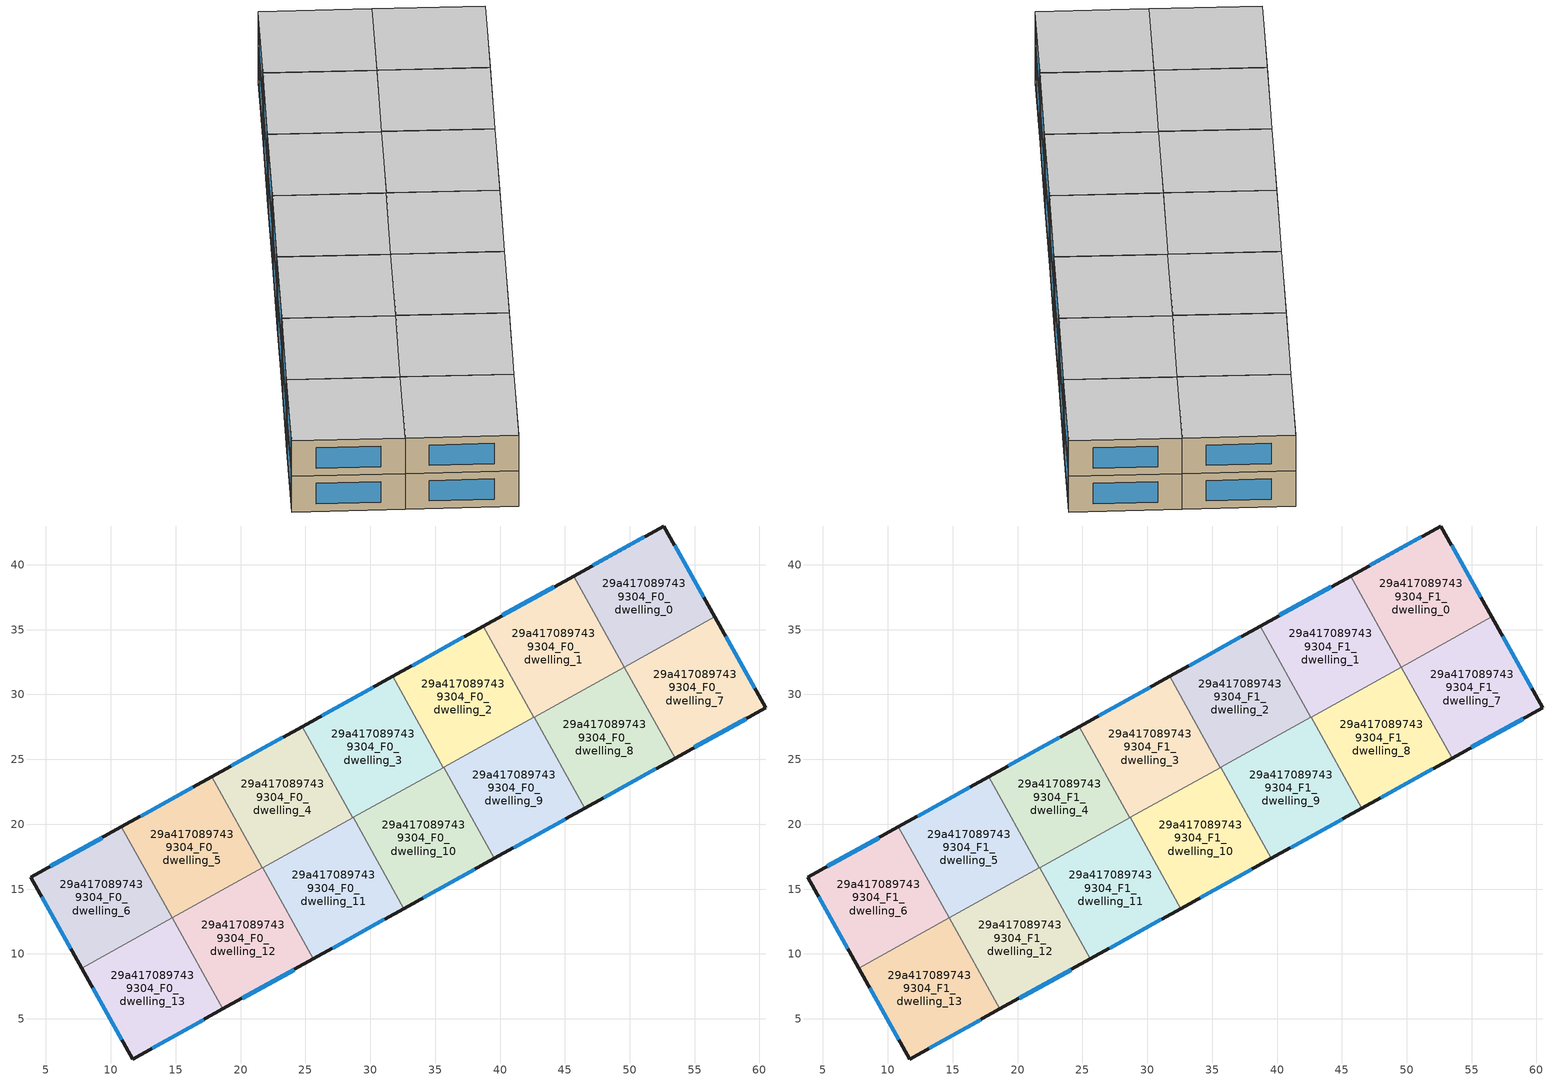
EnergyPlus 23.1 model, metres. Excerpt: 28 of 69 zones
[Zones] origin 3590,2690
29a4170897439304_F0_dwelling_0
 floor ground (EU_floor_Construction): 52.62,42.99 56.55,35.97 49.56,32.1 45.67,39.13 z0
 wall outside (EU_wall_Construction): 56.55,35.97 52.62,42.99 45.67,39.13 z0:3
 wall to 29a4170897439304_F0_dwelling_1 (EU_wall_Construction): 45.67,39.13 49.56,32.1 z0:3
 wall to 29a4170897439304_F0_dwelling_7 (EU_wall_Construction): 49.59,32.12 56.55,35.97 z0:3
 wall to 29a4170897439304_F0_dwelling_8 (EU_wall_Construction): 49.56,32.1 49.59,32.12 z0:3
 window (EU_Window_Construction): 51.13,42.16 47.16,39.96 / 55.71,37.48 53.46,41.49 z0.64:2.36
29a4170897439304_F0_dwelling_1
 floor ground (EU_floor_Construction): 45.67,39.13 49.56,32.1 42.6,28.24 38.7,35.26 z0
 wall outside (EU_wall_Construction): 45.67,39.13 38.7,35.26 z0:3
 wall to 29a4170897439304_F0_dwelling_2 (EU_wall_Construction): 38.7,35.26 42.6,28.24 z0:3
 wall to 29a4170897439304_F0_dwelling_8 (EU_wall_Construction): 42.62,28.25 49.56,32.1 z0:3
 wall to 29a4170897439304_F0_dwelling_9 (EU_wall_Construction): 42.6,28.24 42.62,28.25 z0:3
 window (EU_Window_Construction): 44.17,38.3 40.19,36.09 z0.64:2.36
29a4170897439304_F0_dwelling_10
 floor ground (EU_floor_Construction): 35.65,24.39 39.55,17.36 32.58,13.49 28.68,20.52 z0
 wall outside (EU_wall_Construction): 32.58,13.49 39.55,17.36 z0:3
 wall to 29a4170897439304_F0_dwelling_9 (EU_wall_Construction): 39.55,17.36 35.65,24.39 z0:3
 wall to 29a4170897439304_F0_dwelling_11 (EU_wall_Construction): 28.68,20.52 32.58,13.49 z0:3
 wall to 29a4170897439304_F0_dwelling_3 (EU_wall_Construction): 35.63,24.37 28.68,20.52 z0:3
 wall to 29a4170897439304_F0_dwelling_2 (EU_wall_Construction): 35.65,24.39 35.63,24.37 z0:3
 window (EU_Window_Construction): 34.08,14.32 38.06,16.53 z0.64:2.36
29a4170897439304_F0_dwelling_11
 floor ground (EU_floor_Construction): 28.68,20.52 32.58,13.49 25.61,9.63 21.72,16.66 z0
 wall outside (EU_wall_Construction): 25.61,9.63 32.58,13.49 z0:3
 wall to 29a4170897439304_F0_dwelling_12 (EU_wall_Construction): 21.72,16.66 25.61,9.63 z0:3
 wall to 29a4170897439304_F0_dwelling_4 (EU_wall_Construction): 28.66,20.51 21.72,16.66 z0:3
 wall to 29a4170897439304_F0_dwelling_3 (EU_wall_Construction): 28.69,20.52 28.66,20.5 z0:3
 window (EU_Window_Construction): 27.11,10.46 31.09,12.67 z0.64:2.36
29a4170897439304_F0_dwelling_12
 floor ground (EU_floor_Construction): 21.72,16.66 25.61,9.63 18.65,5.76 14.75,12.79 z0
 wall outside (EU_wall_Construction): 18.65,5.76 25.61,9.63 z0:3
 wall to 29a4170897439304_F0_dwelling_13 (EU_wall_Construction): 14.75,12.79 18.65,5.76 z0:3
 wall to 29a4170897439304_F0_dwelling_5 (EU_wall_Construction): 21.69,16.64 14.75,12.79 z0:3
 wall to 29a4170897439304_F0_dwelling_4 (EU_wall_Construction): 21.72,16.65 21.69,16.64 z0:3
 window (EU_Window_Construction): 20.14,6.59 24.12,8.8 z0.64:2.36
29a4170897439304_F0_dwelling_13
 floor ground (EU_floor_Construction): 14.75,12.79 18.65,5.76 11.69,1.91 7.77,8.92 z0
 wall outside (EU_wall_Construction): 7.77,8.92 11.69,1.91 18.65,5.76 z0:3
 wall to 29a4170897439304_F0_dwelling_6 (EU_wall_Construction): 14.72,12.77 7.77,8.92 z0:3
 wall to 29a4170897439304_F0_dwelling_5 (EU_wall_Construction): 14.75,12.79 14.72,12.77 z0:3
 window (EU_Window_Construction): 13.18,2.73 17.16,4.94 / 8.61,7.41 10.85,3.41 z0.64:2.36
29a4170897439304_F0_dwelling_2
 floor ground (EU_floor_Construction): 38.7,35.26 42.6,28.24 35.63,24.37 31.73,31.4 z0
 wall outside (EU_wall_Construction): 38.7,35.26 31.73,31.4 z0:3
 wall to 29a4170897439304_F0_dwelling_3 (EU_wall_Construction): 31.73,31.4 35.63,24.37 z0:3
 wall to 29a4170897439304_F0_dwelling_9 (EU_wall_Construction): 35.65,24.39 42.6,28.24 z0:3
 window (EU_Window_Construction): 37.21,34.44 33.22,32.23 z0.64:2.36
29a4170897439304_F0_dwelling_3
 floor ground (EU_floor_Construction): 31.73,31.4 35.63,24.37 28.66,20.5 24.76,27.53 z0
 wall outside (EU_wall_Construction): 31.73,31.4 24.76,27.53 z0:3
 wall to 29a4170897439304_F0_dwelling_4 (EU_wall_Construction): 24.76,27.53 28.66,20.5 z0:3
 window (EU_Window_Construction): 30.24,30.57 26.25,28.36 z0.64:2.36
29a4170897439304_F0_dwelling_4
 floor ground (EU_floor_Construction): 24.76,27.53 28.66,20.5 21.69,16.64 17.79,23.67 z0
 wall outside (EU_wall_Construction): 24.76,27.53 17.79,23.67 z0:3
 wall to 29a4170897439304_F0_dwelling_5 (EU_wall_Construction): 17.79,23.67 21.69,16.64 z0:3
 window (EU_Window_Construction): 23.27,26.7 19.28,24.49 z0.64:2.36
29a4170897439304_F0_dwelling_5
 floor ground (EU_floor_Construction): 17.79,23.67 21.69,16.64 14.72,12.77 10.82,19.8 z0
 wall outside (EU_wall_Construction): 17.79,23.67 10.82,19.8 z0:3
 wall to 29a4170897439304_F0_dwelling_6 (EU_wall_Construction): 10.82,19.8 14.72,12.77 z0:3
 window (EU_Window_Construction): 16.3,22.84 12.32,20.63 z0.64:2.36
29a4170897439304_F0_dwelling_6
 floor ground (EU_floor_Construction): 10.82,19.8 14.72,12.77 7.77,8.92 3.84,15.93 z0
 wall outside (EU_wall_Construction): 10.82,19.8 3.84,15.93 7.77,8.92 z0:3
 window (EU_Window_Construction): 4.68,14.43 6.93,10.42 / 9.33,18.97 5.34,16.76 z0.64:2.36
29a4170897439304_F0_dwelling_7
 floor ground (EU_floor_Construction): 56.55,35.97 60.47,28.96 53.49,25.09 49.59,32.12 z0
 wall outside (EU_wall_Construction): 53.49,25.09 60.47,28.96 56.55,35.97 z0:3
 wall to 29a4170897439304_F0_dwelling_8 (EU_wall_Construction): 49.59,32.12 53.49,25.09 z0:3
 window (EU_Window_Construction): 59.63,30.47 57.39,34.47 / 54.98,25.92 58.98,28.13 z0.64:2.36
29a4170897439304_F0_dwelling_8
 floor ground (EU_floor_Construction): 49.59,32.12 53.49,25.09 46.52,21.22 42.62,28.25 z0
 wall outside (EU_wall_Construction): 46.52,21.22 53.49,25.09 z0:3
 wall to 29a4170897439304_F0_dwelling_9 (EU_wall_Construction): 42.62,28.25 46.52,21.22 z0:3
 window (EU_Window_Construction): 48.01,22.05 52,24.26 z0.64:2.36
29a4170897439304_F0_dwelling_9
 floor ground (EU_floor_Construction): 42.62,28.25 46.52,21.22 39.55,17.36 35.65,24.39 z0
 wall outside (EU_wall_Construction): 39.55,17.36 46.52,21.22 z0:3
 window (EU_Window_Construction): 41.04,18.19 45.03,20.4 z0.64:2.36
29a4170897439304_F1_dwelling_0
 floor to 29a4170897439304_F0_dwelling_0 (EU_floor_Construction): 52.62,42.99 56.55,35.97 49.56,32.1 45.67,39.13 z3
 wall outside (EU_wall_Construction): 56.55,35.97 52.62,42.99 45.67,39.13 z3:6
 wall to 29a4170897439304_F1_dwelling_1 (EU_wall_Construction): 45.67,39.13 49.56,32.1 z3:6
 wall to 29a4170897439304_F1_dwelling_7 (EU_wall_Construction): 49.59,32.12 56.55,35.97 z3:6
 wall to 29a4170897439304_F1_dwelling_8 (EU_wall_Construction): 49.56,32.1 49.59,32.12 z3:6
 window (EU_Window_Construction): 51.13,42.16 47.16,39.96 / 55.71,37.48 53.46,41.49 z3.64:5.36
 ceiling to 29a4170897439304_F2_dwelling_0 (EU_floor_Construction): 56.55,35.97 52.62,42.99 45.67,39.13 49.56,32.1 z6
29a4170897439304_F1_dwelling_1
 floor to 29a4170897439304_F0_dwelling_1 (EU_floor_Construction): 45.67,39.13 49.56,32.1 42.6,28.24 38.7,35.26 z3
 wall outside (EU_wall_Construction): 45.67,39.13 38.7,35.26 z3:6
 wall to 29a4170897439304_F1_dwelling_2 (EU_wall_Construction): 38.7,35.26 42.6,28.24 z3:6
 wall to 29a4170897439304_F1_dwelling_8 (EU_wall_Construction): 42.62,28.25 49.56,32.1 z3:6
 wall to 29a4170897439304_F1_dwelling_9 (EU_wall_Construction): 42.6,28.24 42.62,28.25 z3:6
 window (EU_Window_Construction): 44.17,38.3 40.19,36.09 z3.64:5.36
 ceiling to 29a4170897439304_F2_dwelling_1 (EU_floor_Construction): 49.56,32.1 45.67,39.13 38.7,35.26 42.6,28.24 z6
29a4170897439304_F1_dwelling_10
 floor to 29a4170897439304_F0_dwelling_10 (EU_floor_Construction): 35.65,24.39 39.55,17.36 32.58,13.49 28.68,20.52 z3
 wall outside (EU_wall_Construction): 32.58,13.49 39.55,17.36 z3:6
 wall to 29a4170897439304_F1_dwelling_9 (EU_wall_Construction): 39.55,17.36 35.65,24.39 z3:6
 wall to 29a4170897439304_F1_dwelling_11 (EU_wall_Construction): 28.68,20.52 32.58,13.49 z3:6
 wall to 29a4170897439304_F1_dwelling_3 (EU_wall_Construction): 35.63,24.37 28.68,20.52 z3:6
 wall to 29a4170897439304_F1_dwelling_2 (EU_wall_Construction): 35.65,24.39 35.63,24.37 z3:6
 window (EU_Window_Construction): 34.08,14.32 38.06,16.53 z3.64:5.36
 ceiling to 29a4170897439304_F2_dwelling_10 (EU_floor_Construction): 39.55,17.36 35.65,24.39 28.68,20.52 32.58,13.49 z6
29a4170897439304_F1_dwelling_11
 floor to 29a4170897439304_F0_dwelling_11 (EU_floor_Construction): 28.68,20.52 32.58,13.49 25.61,9.63 21.72,16.66 z3
 wall outside (EU_wall_Construction): 25.61,9.63 32.58,13.49 z3:6
 wall to 29a4170897439304_F1_dwelling_12 (EU_wall_Construction): 21.72,16.66 25.61,9.63 z3:6
 wall to 29a4170897439304_F1_dwelling_4 (EU_wall_Construction): 28.66,20.51 21.72,16.66 z3:6
 wall to 29a4170897439304_F1_dwelling_3 (EU_wall_Construction): 28.69,20.52 28.66,20.5 z3:6
 window (EU_Window_Construction): 27.11,10.46 31.09,12.67 z3.64:5.36
 ceiling to 29a4170897439304_F2_dwelling_11 (EU_floor_Construction): 32.58,13.49 28.68,20.52 21.72,16.66 25.61,9.63 z6
29a4170897439304_F1_dwelling_12
 floor to 29a4170897439304_F0_dwelling_12 (EU_floor_Construction): 21.72,16.66 25.61,9.63 18.65,5.76 14.75,12.79 z3
 wall outside (EU_wall_Construction): 18.65,5.76 25.61,9.63 z3:6
 wall to 29a4170897439304_F1_dwelling_13 (EU_wall_Construction): 14.75,12.79 18.65,5.76 z3:6
 wall to 29a4170897439304_F1_dwelling_5 (EU_wall_Construction): 21.69,16.64 14.75,12.79 z3:6
 wall to 29a4170897439304_F1_dwelling_4 (EU_wall_Construction): 21.72,16.65 21.69,16.64 z3:6
 window (EU_Window_Construction): 20.14,6.59 24.12,8.8 z3.64:5.36
 ceiling to 29a4170897439304_F2_dwelling_12 (EU_floor_Construction): 25.61,9.63 21.72,16.66 14.75,12.79 18.65,5.76 z6
29a4170897439304_F1_dwelling_13
 floor to 29a4170897439304_F0_dwelling_13 (EU_floor_Construction): 14.75,12.79 18.65,5.76 11.69,1.91 7.77,8.92 z3
 wall outside (EU_wall_Construction): 7.77,8.92 11.69,1.91 18.65,5.76 z3:6
 wall to 29a4170897439304_F1_dwelling_6 (EU_wall_Construction): 14.72,12.77 7.77,8.92 z3:6
 wall to 29a4170897439304_F1_dwelling_5 (EU_wall_Construction): 14.75,12.79 14.72,12.77 z3:6
 window (EU_Window_Construction): 13.18,2.73 17.16,4.94 / 8.61,7.41 10.85,3.41 z3.64:5.36
 ceiling to 29a4170897439304_F2_dwelling_13 (EU_floor_Construction): 18.65,5.76 14.75,12.79 7.77,8.92 11.69,1.91 z6
29a4170897439304_F1_dwelling_2
 floor to 29a4170897439304_F0_dwelling_2 (EU_floor_Construction): 38.7,35.26 42.6,28.24 35.63,24.37 31.73,31.4 z3
 wall outside (EU_wall_Construction): 38.7,35.26 31.73,31.4 z3:6
 wall to 29a4170897439304_F1_dwelling_3 (EU_wall_Construction): 31.73,31.4 35.63,24.37 z3:6
 wall to 29a4170897439304_F1_dwelling_9 (EU_wall_Construction): 35.65,24.39 42.6,28.24 z3:6
 window (EU_Window_Construction): 37.21,34.44 33.22,32.23 z3.64:5.36
 ceiling to 29a4170897439304_F2_dwelling_2 (EU_floor_Construction): 42.6,28.24 38.7,35.26 31.73,31.4 35.63,24.37 z6
29a4170897439304_F1_dwelling_3
 floor to 29a4170897439304_F0_dwelling_3 (EU_floor_Construction): 31.73,31.4 35.63,24.37 28.66,20.5 24.76,27.53 z3
 wall outside (EU_wall_Construction): 31.73,31.4 24.76,27.53 z3:6
 wall to 29a4170897439304_F1_dwelling_4 (EU_wall_Construction): 24.76,27.53 28.66,20.5 z3:6
 window (EU_Window_Construction): 30.24,30.57 26.25,28.36 z3.64:5.36
 ceiling to 29a4170897439304_F2_dwelling_3 (EU_floor_Construction): 35.63,24.37 31.73,31.4 24.76,27.53 28.66,20.5 z6
29a4170897439304_F1_dwelling_4
 floor to 29a4170897439304_F0_dwelling_4 (EU_floor_Construction): 24.76,27.53 28.66,20.5 21.69,16.64 17.79,23.67 z3
 wall outside (EU_wall_Construction): 24.76,27.53 17.79,23.67 z3:6
 wall to 29a4170897439304_F1_dwelling_5 (EU_wall_Construction): 17.79,23.67 21.69,16.64 z3:6
 window (EU_Window_Construction): 23.27,26.7 19.28,24.49 z3.64:5.36
 ceiling to 29a4170897439304_F2_dwelling_4 (EU_floor_Construction): 28.66,20.5 24.76,27.53 17.79,23.67 21.69,16.64 z6
29a4170897439304_F1_dwelling_5
 floor to 29a4170897439304_F0_dwelling_5 (EU_floor_Construction): 17.79,23.67 21.69,16.64 14.72,12.77 10.82,19.8 z3
 wall outside (EU_wall_Construction): 17.79,23.67 10.82,19.8 z3:6
 wall to 29a4170897439304_F1_dwelling_6 (EU_wall_Construction): 10.82,19.8 14.72,12.77 z3:6
 window (EU_Window_Construction): 16.3,22.84 12.32,20.63 z3.64:5.36
 ceiling to 29a4170897439304_F2_dwelling_5 (EU_floor_Construction): 21.69,16.64 17.79,23.67 10.82,19.8 14.72,12.77 z6
29a4170897439304_F1_dwelling_6
 floor to 29a4170897439304_F0_dwelling_6 (EU_floor_Construction): 10.82,19.8 14.72,12.77 7.77,8.92 3.84,15.93 z3
 wall outside (EU_wall_Construction): 10.82,19.8 3.84,15.93 7.77,8.92 z3:6
 window (EU_Window_Construction): 4.68,14.43 6.93,10.42 / 9.33,18.97 5.34,16.76 z3.64:5.36
 ceiling to 29a4170897439304_F2_dwelling_6 (EU_floor_Construction): 14.72,12.77 10.82,19.8 3.84,15.93 7.77,8.92 z6
29a4170897439304_F1_dwelling_7
 floor to 29a4170897439304_F0_dwelling_7 (EU_floor_Construction): 56.55,35.97 60.47,28.96 53.49,25.09 49.59,32.12 z3
 wall outside (EU_wall_Construction): 53.49,25.09 60.47,28.96 56.55,35.97 z3:6
 wall to 29a4170897439304_F1_dwelling_8 (EU_wall_Construction): 49.59,32.12 53.49,25.09 z3:6
 window (EU_Window_Construction): 59.63,30.47 57.39,34.47 / 54.98,25.92 58.98,28.13 z3.64:5.36
 ceiling to 29a4170897439304_F2_dwelling_7 (EU_floor_Construction): 60.47,28.96 56.55,35.97 49.59,32.12 53.49,25.09 z6
29a4170897439304_F1_dwelling_8
 floor to 29a4170897439304_F0_dwelling_8 (EU_floor_Construction): 49.59,32.12 53.49,25.09 46.52,21.22 42.62,28.25 z3
 wall outside (EU_wall_Construction): 46.52,21.22 53.49,25.09 z3:6
 wall to 29a4170897439304_F1_dwelling_9 (EU_wall_Construction): 42.62,28.25 46.52,21.22 z3:6
 window (EU_Window_Construction): 48.01,22.05 52,24.26 z3.64:5.36
 ceiling to 29a4170897439304_F2_dwelling_8 (EU_floor_Construction): 53.49,25.09 49.59,32.12 42.62,28.25 46.52,21.22 z6
29a4170897439304_F1_dwelling_9
 floor to 29a4170897439304_F0_dwelling_9 (EU_floor_Construction): 42.62,28.25 46.52,21.22 39.55,17.36 35.65,24.39 z3
 wall outside (EU_wall_Construction): 39.55,17.36 46.52,21.22 z3:6
 window (EU_Window_Construction): 41.04,18.19 45.03,20.4 z3.64:5.36
 ceiling to 29a4170897439304_F2_dwelling_9 (EU_floor_Construction): 46.52,21.22 42.62,28.25 35.65,24.39 39.55,17.36 z6
[Building]
EU S2 Campaign: North Axis=0; Terrain=City; Solar Distribution=FullExterior
[Site:Location]
Yerevan-Zvartnots.Intl.AP: Latitude=40.15; Longitude=44.383; Time Zone=4; Elevation=854
[SizingPeriod:WeatherFileDays]
AnnualSizingPeriod: Begin Month=1; Begin Day of Month=1; End Month=12; End Day of Month=31; Day of Week for Start Day=Monday; Use Weather File Daylight Saving Period=No; Use Weather File Rain and Snow Indicators=No
[MATERIAL]
EU_InternalMass_Material: Roughness=MediumRough; Thickness=0.1; Conductivity=1; Density=1800; Specific Heat=900; Thermal Absorptance=0.9; Solar Absorptance=0.7; Visible Absorptance=0.7
[MATERIAL:NOMASS] Roughness=MediumRough; Thermal Absorptance=0.9; Solar Absorptance=0.7; Visible Absorptance=0.7
Name | Thermal Resistance
EU_wall_NoMass | 1.05043
EU_floor_NoMass | 0.478065
[WINDOWMATERIAL:SIMPLEGLAZINGSYSTEM]
EU_Window_SimpleGlazing: UFactor=2.5566; Solar Heat Gain Coefficient=0.75; Visible Transmittance=0.75
[CONSTRUCTION]
EU_wall_Construction: EU_wall_NoMass
EU_floor_Construction: EU_floor_NoMass
EU_Window_Construction: EU_Window_SimpleGlazing
EU_InternalMass_Construction: EU_InternalMass_Material
[ZONE] Type=1; Multiplier=1; Ceiling Height=autocalculate; Floor Area=autocalculate; Part of Total Floor Area=Yes
Name | Volume
29a4170897439304_F0_dwelling_0; 29a4170897439304_F1_dwelling_0; 29a4170897439304_F0_dwelling_2; 29a4170897439304_F1_dwelling_2 | 192.111
29a4170897439304_F0_dwelling_1; 29a4170897439304_F1_dwelling_1; 29a4170897439304_F0_dwelling_3; 29a4170897439304_F1_dwelling_3; 29a4170897439304_F0_dwelling_6; 29a4170897439304_F1_dwelling_6 | 192.106
29a4170897439304_F0_dwelling_10; 29a4170897439304_F1_dwelling_10; 29a4170897439304_F0_dwelling_8; 29a4170897439304_F1_dwelling_8 | 192.085
29a4170897439304_F0_dwelling_11; 29a4170897439304_F1_dwelling_11; 29a4170897439304_F0_dwelling_13; 29a4170897439304_F1_dwelling_13 | 192.074
29a4170897439304_F0_dwelling_12; 29a4170897439304_F1_dwelling_12 | 192.09
29a4170897439304_F0_dwelling_4; 29a4170897439304_F1_dwelling_4 | 192.094
29a4170897439304_F0_dwelling_5; 29a4170897439304_F1_dwelling_5 | 192.122
29a4170897439304_F0_dwelling_7; 29a4170897439304_F1_dwelling_7 | 192.089
29a4170897439304_F0_dwelling_9; 29a4170897439304_F1_dwelling_9 | 192.078
[INTERNALMASS] Construction=EU_InternalMass_Construction
Name | Zone or ZoneList | Surface Area
29a4170897439304_F0_dwelling_0_EU_InternalMass | 29a4170897439304_F0_dwelling_0 | 64.0369
29a4170897439304_F0_dwelling_1_EU_InternalMass | 29a4170897439304_F0_dwelling_1 | 64.0354
29a4170897439304_F0_dwelling_2_EU_InternalMass | 29a4170897439304_F0_dwelling_2 | 64.0369
29a4170897439304_F0_dwelling_3_EU_InternalMass | 29a4170897439304_F0_dwelling_3 | 64.0354
29a4170897439304_F0_dwelling_4_EU_InternalMass | 29a4170897439304_F0_dwelling_4 | 64.0315
29a4170897439304_F0_dwelling_5_EU_InternalMass | 29a4170897439304_F0_dwelling_5 | 64.0408
29a4170897439304_F0_dwelling_6_EU_InternalMass | 29a4170897439304_F0_dwelling_6 | 64.0353
29a4170897439304_F0_dwelling_7_EU_InternalMass | 29a4170897439304_F0_dwelling_7 | 64.0299
29a4170897439304_F0_dwelling_8_EU_InternalMass | 29a4170897439304_F0_dwelling_8 | 64.0284
29a4170897439304_F0_dwelling_9_EU_InternalMass | 29a4170897439304_F0_dwelling_9 | 64.0261
29a4170897439304_F0_dwelling_10_EU_InternalMass | 29a4170897439304_F0_dwelling_10 | 64.0284
29a4170897439304_F0_dwelling_11_EU_InternalMass | 29a4170897439304_F0_dwelling_11 | 64.0245
29a4170897439304_F0_dwelling_12_EU_InternalMass | 29a4170897439304_F0_dwelling_12 | 64.03
29a4170897439304_F0_dwelling_13_EU_InternalMass | 29a4170897439304_F0_dwelling_13 | 64.0245
29a4170897439304_F1_dwelling_0_EU_InternalMass | 29a4170897439304_F1_dwelling_0 | 64.0369
29a4170897439304_F1_dwelling_1_EU_InternalMass | 29a4170897439304_F1_dwelling_1 | 64.0354
29a4170897439304_F1_dwelling_2_EU_InternalMass | 29a4170897439304_F1_dwelling_2 | 64.0369
29a4170897439304_F1_dwelling_3_EU_InternalMass | 29a4170897439304_F1_dwelling_3 | 64.0354
29a4170897439304_F1_dwelling_4_EU_InternalMass | 29a4170897439304_F1_dwelling_4 | 64.0315
29a4170897439304_F1_dwelling_5_EU_InternalMass | 29a4170897439304_F1_dwelling_5 | 64.0408
29a4170897439304_F1_dwelling_6_EU_InternalMass | 29a4170897439304_F1_dwelling_6 | 64.0353
29a4170897439304_F1_dwelling_7_EU_InternalMass | 29a4170897439304_F1_dwelling_7 | 64.0299
29a4170897439304_F1_dwelling_8_EU_InternalMass | 29a4170897439304_F1_dwelling_8 | 64.0284
29a4170897439304_F1_dwelling_9_EU_InternalMass | 29a4170897439304_F1_dwelling_9 | 64.0261
29a4170897439304_F1_dwelling_10_EU_InternalMass | 29a4170897439304_F1_dwelling_10 | 64.0284
29a4170897439304_F1_dwelling_11_EU_InternalMass | 29a4170897439304_F1_dwelling_11 | 64.0245
29a4170897439304_F1_dwelling_12_EU_InternalMass | 29a4170897439304_F1_dwelling_12 | 64.03
29a4170897439304_F1_dwelling_13_EU_InternalMass | 29a4170897439304_F1_dwelling_13 | 64.0245
[OTHEREQUIPMENT] Fuel Type=Electricity; Design Level Calculation Method=Watts/Area; Power per Zone Floor Area=1; Fraction Latent=0; Fraction Radiant=0; Fraction Lost=0; Carbon Dioxide Generation Rate=0; EndUse Subcategory=EU_Step8_InternalGains
Name | Zone or ZoneList or Space or SpaceList | Schedule
EU_Step8_InternalGain_29a4170897439304_F0_dwelling_0_f000 | 29a4170897439304_F0_dwelling_0 | EU_Step8_GainSchedule_29a4170897439304_F0_dwelling_0_f000
EU_Step8_InternalGain_29a4170897439304_F0_dwelling_1_f000 | 29a4170897439304_F0_dwelling_1 | EU_Step8_GainSchedule_29a4170897439304_F0_dwelling_1_f000
EU_Step8_InternalGain_29a4170897439304_F0_dwelling_2_f000 | 29a4170897439304_F0_dwelling_2 | EU_Step8_GainSchedule_29a4170897439304_F0_dwelling_2_f000
EU_Step8_InternalGain_29a4170897439304_F0_dwelling_3_f000 | 29a4170897439304_F0_dwelling_3 | EU_Step8_GainSchedule_29a4170897439304_F0_dwelling_3_f000
EU_Step8_InternalGain_29a4170897439304_F0_dwelling_4_f000 | 29a4170897439304_F0_dwelling_4 | EU_Step8_GainSchedule_29a4170897439304_F0_dwelling_4_f000
EU_Step8_InternalGain_29a4170897439304_F0_dwelling_5_f000 | 29a4170897439304_F0_dwelling_5 | EU_Step8_GainSchedule_29a4170897439304_F0_dwelling_5_f000
EU_Step8_InternalGain_29a4170897439304_F0_dwelling_6_f000 | 29a4170897439304_F0_dwelling_6 | EU_Step8_GainSchedule_29a4170897439304_F0_dwelling_6_f000
EU_Step8_InternalGain_29a4170897439304_F0_dwelling_7_f000 | 29a4170897439304_F0_dwelling_7 | EU_Step8_GainSchedule_29a4170897439304_F0_dwelling_7_f000
EU_Step8_InternalGain_29a4170897439304_F0_dwelling_8_f000 | 29a4170897439304_F0_dwelling_8 | EU_Step8_GainSchedule_29a4170897439304_F0_dwelling_8_f000
EU_Step8_InternalGain_29a4170897439304_F0_dwelling_9_f000 | 29a4170897439304_F0_dwelling_9 | EU_Step8_GainSchedule_29a4170897439304_F0_dwelling_9_f000
EU_Step8_InternalGain_29a4170897439304_F0_dwelling_10_f000 | 29a4170897439304_F0_dwelling_10 | EU_Step8_GainSchedule_29a4170897439304_F0_dwelling_10_f000
EU_Step8_InternalGain_29a4170897439304_F0_dwelling_11_f000 | 29a4170897439304_F0_dwelling_11 | EU_Step8_GainSchedule_29a4170897439304_F0_dwelling_11_f000
EU_Step8_InternalGain_29a4170897439304_F0_dwelling_12_f000 | 29a4170897439304_F0_dwelling_12 | EU_Step8_GainSchedule_29a4170897439304_F0_dwelling_12_f000
EU_Step8_InternalGain_29a4170897439304_F0_dwelling_13_f000 | 29a4170897439304_F0_dwelling_13 | EU_Step8_GainSchedule_29a4170897439304_F0_dwelling_13_f000
EU_Step8_InternalGain_29a4170897439304_F1_dwelling_0_f000 | 29a4170897439304_F1_dwelling_0 | EU_Step8_GainSchedule_29a4170897439304_F1_dwelling_0_f000
EU_Step8_InternalGain_29a4170897439304_F1_dwelling_1_f000 | 29a4170897439304_F1_dwelling_1 | EU_Step8_GainSchedule_29a4170897439304_F1_dwelling_1_f000
EU_Step8_InternalGain_29a4170897439304_F1_dwelling_2_f000 | 29a4170897439304_F1_dwelling_2 | EU_Step8_GainSchedule_29a4170897439304_F1_dwelling_2_f000
EU_Step8_InternalGain_29a4170897439304_F1_dwelling_3_f000 | 29a4170897439304_F1_dwelling_3 | EU_Step8_GainSchedule_29a4170897439304_F1_dwelling_3_f000
EU_Step8_InternalGain_29a4170897439304_F1_dwelling_4_f000 | 29a4170897439304_F1_dwelling_4 | EU_Step8_GainSchedule_29a4170897439304_F1_dwelling_4_f000
EU_Step8_InternalGain_29a4170897439304_F1_dwelling_5_f000 | 29a4170897439304_F1_dwelling_5 | EU_Step8_GainSchedule_29a4170897439304_F1_dwelling_5_f000
EU_Step8_InternalGain_29a4170897439304_F1_dwelling_6_f000 | 29a4170897439304_F1_dwelling_6 | EU_Step8_GainSchedule_29a4170897439304_F1_dwelling_6_f000
EU_Step8_InternalGain_29a4170897439304_F1_dwelling_7_f000 | 29a4170897439304_F1_dwelling_7 | EU_Step8_GainSchedule_29a4170897439304_F1_dwelling_7_f000
EU_Step8_InternalGain_29a4170897439304_F1_dwelling_8_f000 | 29a4170897439304_F1_dwelling_8 | EU_Step8_GainSchedule_29a4170897439304_F1_dwelling_8_f000
EU_Step8_InternalGain_29a4170897439304_F1_dwelling_9_f000 | 29a4170897439304_F1_dwelling_9 | EU_Step8_GainSchedule_29a4170897439304_F1_dwelling_9_f000
EU_Step8_InternalGain_29a4170897439304_F1_dwelling_10_f000 | 29a4170897439304_F1_dwelling_10 | EU_Step8_GainSchedule_29a4170897439304_F1_dwelling_10_f000
EU_Step8_InternalGain_29a4170897439304_F1_dwelling_11_f000 | 29a4170897439304_F1_dwelling_11 | EU_Step8_GainSchedule_29a4170897439304_F1_dwelling_11_f000
EU_Step8_InternalGain_29a4170897439304_F1_dwelling_12_f000 | 29a4170897439304_F1_dwelling_12 | EU_Step8_GainSchedule_29a4170897439304_F1_dwelling_12_f000
EU_Step8_InternalGain_29a4170897439304_F1_dwelling_13_f000 | 29a4170897439304_F1_dwelling_13 | EU_Step8_GainSchedule_29a4170897439304_F1_dwelling_13_f000
[ZONEVENTILATION:DESIGNFLOWRATE] Schedule=EU_AlwaysOn; Design Flow Rate Calculation Method=AirChanges/Hour; Air Changes per Hour=0.557805; Ventilation Type=Natural; Fan Pressure Rise=0; Fan Total Efficiency=1; Constant Term Coefficient=1; Temperature Term Coefficient=0; Velocity Term Coefficient=0; Velocity Squared Term Coefficient=0; Minimum Indoor Temperature=-100; Maximum Indoor Temperature=100; Delta Temperature=-100; Minimum Outdoor Temperature=-100; Maximum Outdoor Temperature=100; Maximum Wind Speed=40
Name | Zone or ZoneList or Space or SpaceList
EU_ConstantAir_29a4170897439304_F0_dwelling_0 | 29a4170897439304_F0_dwelling_0
EU_ConstantAir_29a4170897439304_F0_dwelling_1 | 29a4170897439304_F0_dwelling_1
EU_ConstantAir_29a4170897439304_F0_dwelling_2 | 29a4170897439304_F0_dwelling_2
EU_ConstantAir_29a4170897439304_F0_dwelling_3 | 29a4170897439304_F0_dwelling_3
EU_ConstantAir_29a4170897439304_F0_dwelling_4 | 29a4170897439304_F0_dwelling_4
EU_ConstantAir_29a4170897439304_F0_dwelling_5 | 29a4170897439304_F0_dwelling_5
EU_ConstantAir_29a4170897439304_F0_dwelling_6 | 29a4170897439304_F0_dwelling_6
EU_ConstantAir_29a4170897439304_F0_dwelling_7 | 29a4170897439304_F0_dwelling_7
EU_ConstantAir_29a4170897439304_F0_dwelling_8 | 29a4170897439304_F0_dwelling_8
EU_ConstantAir_29a4170897439304_F0_dwelling_9 | 29a4170897439304_F0_dwelling_9
EU_ConstantAir_29a4170897439304_F0_dwelling_10 | 29a4170897439304_F0_dwelling_10
EU_ConstantAir_29a4170897439304_F0_dwelling_11 | 29a4170897439304_F0_dwelling_11
EU_ConstantAir_29a4170897439304_F0_dwelling_12 | 29a4170897439304_F0_dwelling_12
EU_ConstantAir_29a4170897439304_F0_dwelling_13 | 29a4170897439304_F0_dwelling_13
EU_ConstantAir_29a4170897439304_F1_dwelling_0 | 29a4170897439304_F1_dwelling_0
EU_ConstantAir_29a4170897439304_F1_dwelling_1 | 29a4170897439304_F1_dwelling_1
EU_ConstantAir_29a4170897439304_F1_dwelling_2 | 29a4170897439304_F1_dwelling_2
EU_ConstantAir_29a4170897439304_F1_dwelling_3 | 29a4170897439304_F1_dwelling_3
EU_ConstantAir_29a4170897439304_F1_dwelling_4 | 29a4170897439304_F1_dwelling_4
EU_ConstantAir_29a4170897439304_F1_dwelling_5 | 29a4170897439304_F1_dwelling_5
EU_ConstantAir_29a4170897439304_F1_dwelling_6 | 29a4170897439304_F1_dwelling_6
EU_ConstantAir_29a4170897439304_F1_dwelling_7 | 29a4170897439304_F1_dwelling_7
EU_ConstantAir_29a4170897439304_F1_dwelling_8 | 29a4170897439304_F1_dwelling_8
EU_ConstantAir_29a4170897439304_F1_dwelling_9 | 29a4170897439304_F1_dwelling_9
EU_ConstantAir_29a4170897439304_F1_dwelling_10 | 29a4170897439304_F1_dwelling_10
EU_ConstantAir_29a4170897439304_F1_dwelling_11 | 29a4170897439304_F1_dwelling_11
EU_ConstantAir_29a4170897439304_F1_dwelling_12 | 29a4170897439304_F1_dwelling_12
EU_ConstantAir_29a4170897439304_F1_dwelling_13 | 29a4170897439304_F1_dwelling_13
[HVACTEMPLATE:THERMOSTAT] Constant Heating Setpoint=20; Constant Cooling Setpoint=50
EU_HeatOnly_29a4170897439304_F0_dwelling_0; EU_HeatOnly_29a4170897439304_F0_dwelling_1; EU_HeatOnly_29a4170897439304_F0_dwelling_2; EU_HeatOnly_29a4170897439304_F0_dwelling_3; EU_HeatOnly_29a4170897439304_F0_dwelling_4; EU_HeatOnly_29a4170897439304_F0_dwelling_5; EU_HeatOnly_29a4170897439304_F0_dwelling_6; EU_HeatOnly_29a4170897439304_F0_dwelling_7; EU_HeatOnly_29a4170897439304_F0_dwelling_8; EU_HeatOnly_29a4170897439304_F0_dwelling_9; EU_HeatOnly_29a4170897439304_F0_dwelling_10; EU_HeatOnly_29a4170897439304_F0_dwelling_11; EU_HeatOnly_29a4170897439304_F0_dwelling_12; EU_HeatOnly_29a4170897439304_F0_dwelling_13; EU_HeatOnly_29a4170897439304_F1_dwelling_0; EU_HeatOnly_29a4170897439304_F1_dwelling_1; EU_HeatOnly_29a4170897439304_F1_dwelling_2; EU_HeatOnly_29a4170897439304_F1_dwelling_3; EU_HeatOnly_29a4170897439304_F1_dwelling_4; EU_HeatOnly_29a4170897439304_F1_dwelling_5; EU_HeatOnly_29a4170897439304_F1_dwelling_6; EU_HeatOnly_29a4170897439304_F1_dwelling_7; EU_HeatOnly_29a4170897439304_F1_dwelling_8; EU_HeatOnly_29a4170897439304_F1_dwelling_9; EU_HeatOnly_29a4170897439304_F1_dwelling_10; EU_HeatOnly_29a4170897439304_F1_dwelling_11; EU_HeatOnly_29a4170897439304_F1_dwelling_12; EU_HeatOnly_29a4170897439304_F1_dwelling_13; EU_HeatOnly_29a4170897439304_F2_dwelling_0; EU_HeatOnly_29a4170897439304_F2_dwelling_1; EU_HeatOnly_29a4170897439304_F2_dwelling_2; EU_HeatOnly_29a4170897439304_F2_dwelling_3; EU_HeatOnly_29a4170897439304_F2_dwelling_4; EU_HeatOnly_29a4170897439304_F2_dwelling_5; EU_HeatOnly_29a4170897439304_F2_dwelling_6; EU_HeatOnly_29a4170897439304_F2_dwelling_7; EU_HeatOnly_29a4170897439304_F2_dwelling_8; EU_HeatOnly_29a4170897439304_F2_dwelling_9; EU_HeatOnly_29a4170897439304_F2_dwelling_10; EU_HeatOnly_29a4170897439304_F2_dwelling_11; EU_HeatOnly_29a4170897439304_F2_dwelling_12; EU_HeatOnly_29a4170897439304_F2_dwelling_13; EU_HeatOnly_29a4170897439304_F3_dwelling_0; EU_HeatOnly_29a4170897439304_F3_dwelling_1; EU_HeatOnly_29a4170897439304_F3_dwelling_2; EU_HeatOnly_29a4170897439304_F3_dwelling_3; EU_HeatOnly_29a4170897439304_F3_dwelling_4; EU_HeatOnly_29a4170897439304_F3_dwelling_5; EU_HeatOnly_29a4170897439304_F3_dwelling_6; EU_HeatOnly_29a4170897439304_F3_dwelling_7; EU_HeatOnly_29a4170897439304_F3_dwelling_8; EU_HeatOnly_29a4170897439304_F3_dwelling_9; EU_HeatOnly_29a4170897439304_F3_dwelling_10; EU_HeatOnly_29a4170897439304_F3_dwelling_11; EU_HeatOnly_29a4170897439304_F3_dwelling_12; EU_HeatOnly_29a4170897439304_F3_dwelling_13; EU_HeatOnly_29a4170897439304_F4_dwelling_0; EU_HeatOnly_29a4170897439304_F4_dwelling_1; EU_HeatOnly_29a4170897439304_F4_dwelling_2; EU_HeatOnly_29a4170897439304_F4_dwelling_3; EU_HeatOnly_29a4170897439304_F4_dwelling_4; EU_HeatOnly_29a4170897439304_F4_dwelling_5; EU_HeatOnly_29a4170897439304_F4_dwelling_6; EU_HeatOnly_29a4170897439304_F4_dwelling_7; EU_HeatOnly_29a4170897439304_F4_dwelling_8; EU_HeatOnly_29a4170897439304_F4_dwelling_9; EU_HeatOnly_29a4170897439304_F4_dwelling_10; EU_HeatOnly_29a4170897439304_F4_dwelling_11; EU_HeatOnly_29a4170897439304_F4_dwelling_12
[HVACTEMPLATE:ZONE:IDEALLOADSAIRSYSTEM] System Availability Schedule=EU_AlwaysOn; Maximum Heating Supply Air Temperature=50; Minimum Cooling Supply Air Temperature=13; Maximum Heating Supply Air Humidity Ratio=0.0156; Minimum Cooling Supply Air Humidity Ratio=0.0077; Heating Limit=NoLimit; Cooling Limit=NoLimit; Heating Availability Schedule=EU_AlwaysOn; Cooling Availability Schedule=EU_CoolingOff; Dehumidification Control Type=ConstantSensibleHeatRatio; Cooling Sensible Heat Ratio=0.7; Dehumidification Setpoint=60; Humidification Control Type=None; Humidification Setpoint=30; Outdoor Air Method=None; Outdoor Air Flow Rate per Person=0.00944; Outdoor Air Flow Rate per Zone Floor Area=0; Outdoor Air Flow Rate per Zone=0; Demand Controlled Ventilation Type=None; Outdoor Air Economizer Type=NoEconomizer; Heat Recovery Type=None; Sensible Heat Recovery Effectiveness=0.7; Latent Heat Recovery Effectiveness=0.65
Name | Template Thermostat
29a4170897439304_F0_dwelling_0 | EU_HeatOnly_29a4170897439304_F0_dwelling_0
29a4170897439304_F0_dwelling_1 | EU_HeatOnly_29a4170897439304_F0_dwelling_1
29a4170897439304_F0_dwelling_2 | EU_HeatOnly_29a4170897439304_F0_dwelling_2
29a4170897439304_F0_dwelling_3 | EU_HeatOnly_29a4170897439304_F0_dwelling_3
29a4170897439304_F0_dwelling_4 | EU_HeatOnly_29a4170897439304_F0_dwelling_4
29a4170897439304_F0_dwelling_5 | EU_HeatOnly_29a4170897439304_F0_dwelling_5
29a4170897439304_F0_dwelling_6 | EU_HeatOnly_29a4170897439304_F0_dwelling_6
29a4170897439304_F0_dwelling_7 | EU_HeatOnly_29a4170897439304_F0_dwelling_7
29a4170897439304_F0_dwelling_8 | EU_HeatOnly_29a4170897439304_F0_dwelling_8
29a4170897439304_F0_dwelling_9 | EU_HeatOnly_29a4170897439304_F0_dwelling_9
29a4170897439304_F0_dwelling_10 | EU_HeatOnly_29a4170897439304_F0_dwelling_10
29a4170897439304_F0_dwelling_11 | EU_HeatOnly_29a4170897439304_F0_dwelling_11
29a4170897439304_F0_dwelling_12 | EU_HeatOnly_29a4170897439304_F0_dwelling_12
29a4170897439304_F0_dwelling_13 | EU_HeatOnly_29a4170897439304_F0_dwelling_13
29a4170897439304_F1_dwelling_0 | EU_HeatOnly_29a4170897439304_F1_dwelling_0
29a4170897439304_F1_dwelling_1 | EU_HeatOnly_29a4170897439304_F1_dwelling_1
29a4170897439304_F1_dwelling_2 | EU_HeatOnly_29a4170897439304_F1_dwelling_2
29a4170897439304_F1_dwelling_3 | EU_HeatOnly_29a4170897439304_F1_dwelling_3
29a4170897439304_F1_dwelling_4 | EU_HeatOnly_29a4170897439304_F1_dwelling_4
29a4170897439304_F1_dwelling_5 | EU_HeatOnly_29a4170897439304_F1_dwelling_5
29a4170897439304_F1_dwelling_6 | EU_HeatOnly_29a4170897439304_F1_dwelling_6
29a4170897439304_F1_dwelling_7 | EU_HeatOnly_29a4170897439304_F1_dwelling_7
29a4170897439304_F1_dwelling_8 | EU_HeatOnly_29a4170897439304_F1_dwelling_8
29a4170897439304_F1_dwelling_9 | EU_HeatOnly_29a4170897439304_F1_dwelling_9
29a4170897439304_F1_dwelling_10 | EU_HeatOnly_29a4170897439304_F1_dwelling_10
29a4170897439304_F1_dwelling_11 | EU_HeatOnly_29a4170897439304_F1_dwelling_11
29a4170897439304_F1_dwelling_12 | EU_HeatOnly_29a4170897439304_F1_dwelling_12
29a4170897439304_F1_dwelling_13 | EU_HeatOnly_29a4170897439304_F1_dwelling_13
[SIZING:ZONE] Zone Cooling Design Supply Air Temperature Input Method=SupplyAirTemperature; Zone Cooling Design Supply Air Temperature=13; Zone Heating Design Supply Air Temperature Input Method=SupplyAirTemperature; Zone Heating Design Supply Air Temperature=50; Zone Cooling Design Supply Air Humidity Ratio=0.008; Zone Heating Design Supply Air Humidity Ratio=0.008; Cooling Design Air Flow Method=DesignDay; Cooling Design Air Flow Rate=0; Cooling Minimum Air Flow per Zone Floor Area=0.000762; Cooling Minimum Air Flow=0; Cooling Minimum Air Flow Fraction=0.2; Heating Design Air Flow Method=DesignDay; Heating Design Air Flow Rate=0; Heating Maximum Air Flow per Zone Floor Area=0.002032; Heating Maximum Air Flow=0.141576; Heating Maximum Air Flow Fraction=0.3; Account for Dedicated Outdoor Air System=No; Dedicated Outdoor Air System Control Strategy=NeutralSupplyAir; Dedicated Outdoor Air Low Setpoint Temperature for Design=autosize; Dedicated Outdoor Air High Setpoint Temperature for Design=autosize; Zone Load Sizing Method=Sensible Load Only No Latent Load; Zone Latent Cooling Design Supply Air Humidity Ratio Input Method=HumidityRatioDifference; Zone Cooling Design Supply Air Humidity Ratio Difference=0.005; Zone Latent Heating Design Supply Air Humidity Ratio Input Method=HumidityRatioDifference; Zone Humidification Design Supply Air Humidity Ratio Difference=0.005
29a4170897439304_F0_dwelling_0; 29a4170897439304_F0_dwelling_1; 29a4170897439304_F0_dwelling_2; 29a4170897439304_F0_dwelling_3; 29a4170897439304_F0_dwelling_4; 29a4170897439304_F0_dwelling_5; 29a4170897439304_F0_dwelling_6; 29a4170897439304_F0_dwelling_7; 29a4170897439304_F0_dwelling_8; 29a4170897439304_F0_dwelling_9; 29a4170897439304_F0_dwelling_10; 29a4170897439304_F0_dwelling_11; 29a4170897439304_F0_dwelling_12; 29a4170897439304_F0_dwelling_13; 29a4170897439304_F1_dwelling_0; 29a4170897439304_F1_dwelling_1; 29a4170897439304_F1_dwelling_2; 29a4170897439304_F1_dwelling_3; 29a4170897439304_F1_dwelling_4; 29a4170897439304_F1_dwelling_5; 29a4170897439304_F1_dwelling_6; 29a4170897439304_F1_dwelling_7; 29a4170897439304_F1_dwelling_8; 29a4170897439304_F1_dwelling_9; 29a4170897439304_F1_dwelling_10; 29a4170897439304_F1_dwelling_11; 29a4170897439304_F1_dwelling_12; 29a4170897439304_F1_dwelling_13
[SCHEDULE:CONSTANT]
Name | Hourly Value
EU_AlwaysOn | 1
EU_CoolingOff | 0
[SCHEDULE:FILE] Column Number=1; Rows to Skip at Top=0; Number of Hours of Data=8760; Column Separator=Comma; Interpolate to Timestep=No; Minutes per Item=60; Adjust Schedule for Daylight Savings=Yes
Name | File
EU_Step8_GainSchedule_29a4170897439304_F0_dwelling_0_f000 | ../../schedules/29a4170897439304/29a4170897439304_F0_dwelling_0_f000_gain.csv
EU_Step8_GainSchedule_29a4170897439304_F0_dwelling_1_f000 | ../../schedules/29a4170897439304/29a4170897439304_F0_dwelling_1_f000_gain.csv
EU_Step8_GainSchedule_29a4170897439304_F0_dwelling_2_f000 | ../../schedules/29a4170897439304/29a4170897439304_F0_dwelling_2_f000_gain.csv
EU_Step8_GainSchedule_29a4170897439304_F0_dwelling_3_f000 | ../../schedules/29a4170897439304/29a4170897439304_F0_dwelling_3_f000_gain.csv
EU_Step8_GainSchedule_29a4170897439304_F0_dwelling_4_f000 | ../../schedules/29a4170897439304/29a4170897439304_F0_dwelling_4_f000_gain.csv
EU_Step8_GainSchedule_29a4170897439304_F0_dwelling_5_f000 | ../../schedules/29a4170897439304/29a4170897439304_F0_dwelling_5_f000_gain.csv
EU_Step8_GainSchedule_29a4170897439304_F0_dwelling_6_f000 | ../../schedules/29a4170897439304/29a4170897439304_F0_dwelling_6_f000_gain.csv
EU_Step8_GainSchedule_29a4170897439304_F0_dwelling_7_f000 | ../../schedules/29a4170897439304/29a4170897439304_F0_dwelling_7_f000_gain.csv
EU_Step8_GainSchedule_29a4170897439304_F0_dwelling_8_f000 | ../../schedules/29a4170897439304/29a4170897439304_F0_dwelling_8_f000_gain.csv
EU_Step8_GainSchedule_29a4170897439304_F0_dwelling_9_f000 | ../../schedules/29a4170897439304/29a4170897439304_F0_dwelling_9_f000_gain.csv
EU_Step8_GainSchedule_29a4170897439304_F0_dwelling_10_f000 | ../../schedules/29a4170897439304/29a4170897439304_F0_dwelling_10_f000_gain.csv
EU_Step8_GainSchedule_29a4170897439304_F0_dwelling_11_f000 | ../../schedules/29a4170897439304/29a4170897439304_F0_dwelling_11_f000_gain.csv
EU_Step8_GainSchedule_29a4170897439304_F0_dwelling_12_f000 | ../../schedules/29a4170897439304/29a4170897439304_F0_dwelling_12_f000_gain.csv
EU_Step8_GainSchedule_29a4170897439304_F0_dwelling_13_f000 | ../../schedules/29a4170897439304/29a4170897439304_F0_dwelling_13_f000_gain.csv
EU_Step8_GainSchedule_29a4170897439304_F1_dwelling_0_f000 | ../../schedules/29a4170897439304/29a4170897439304_F1_dwelling_0_f000_gain.csv
EU_Step8_GainSchedule_29a4170897439304_F1_dwelling_1_f000 | ../../schedules/29a4170897439304/29a4170897439304_F1_dwelling_1_f000_gain.csv
EU_Step8_GainSchedule_29a4170897439304_F1_dwelling_2_f000 | ../../schedules/29a4170897439304/29a4170897439304_F1_dwelling_2_f000_gain.csv
EU_Step8_GainSchedule_29a4170897439304_F1_dwelling_3_f000 | ../../schedules/29a4170897439304/29a4170897439304_F1_dwelling_3_f000_gain.csv
EU_Step8_GainSchedule_29a4170897439304_F1_dwelling_4_f000 | ../../schedules/29a4170897439304/29a4170897439304_F1_dwelling_4_f000_gain.csv
EU_Step8_GainSchedule_29a4170897439304_F1_dwelling_5_f000 | ../../schedules/29a4170897439304/29a4170897439304_F1_dwelling_5_f000_gain.csv
EU_Step8_GainSchedule_29a4170897439304_F1_dwelling_6_f000 | ../../schedules/29a4170897439304/29a4170897439304_F1_dwelling_6_f000_gain.csv
EU_Step8_GainSchedule_29a4170897439304_F1_dwelling_7_f000 | ../../schedules/29a4170897439304/29a4170897439304_F1_dwelling_7_f000_gain.csv
EU_Step8_GainSchedule_29a4170897439304_F1_dwelling_8_f000 | ../../schedules/29a4170897439304/29a4170897439304_F1_dwelling_8_f000_gain.csv
EU_Step8_GainSchedule_29a4170897439304_F1_dwelling_9_f000 | ../../schedules/29a4170897439304/29a4170897439304_F1_dwelling_9_f000_gain.csv
EU_Step8_GainSchedule_29a4170897439304_F1_dwelling_10_f000 | ../../schedules/29a4170897439304/29a4170897439304_F1_dwelling_10_f000_gain.csv
EU_Step8_GainSchedule_29a4170897439304_F1_dwelling_11_f000 | ../../schedules/29a4170897439304/29a4170897439304_F1_dwelling_11_f000_gain.csv
EU_Step8_GainSchedule_29a4170897439304_F1_dwelling_12_f000 | ../../schedules/29a4170897439304/29a4170897439304_F1_dwelling_12_f000_gain.csv
EU_Step8_GainSchedule_29a4170897439304_F1_dwelling_13_f000 | ../../schedules/29a4170897439304/29a4170897439304_F1_dwelling_13_f000_gain.csv
